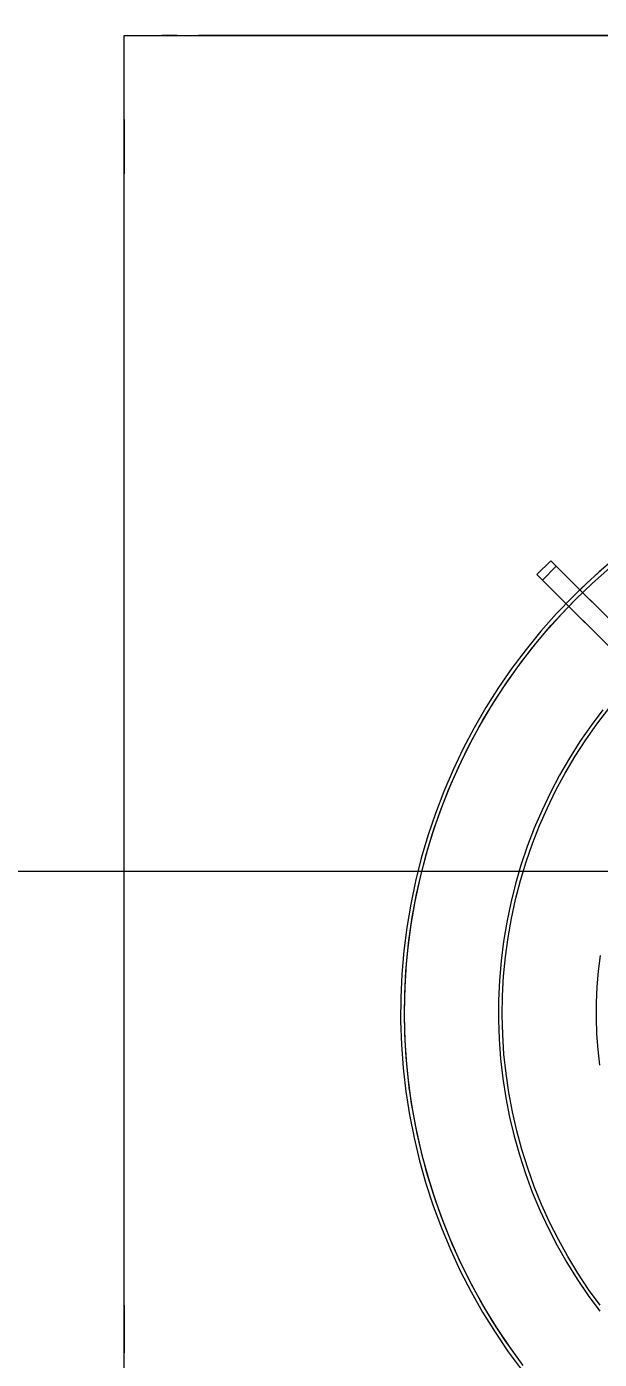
# Model space of a CAD drawing. Header units: millimetres. Extents: x -22227 to 20164, y 15335 to 61747.
# Drawn here: x -6766 to -6473, y 59269 to 59951 of the extents above; entities that cross this region are included whole.
import ezdxf

# ---------------------------------------------------------------- set-up
doc = ezdxf.new("R2010")
doc.units = ezdxf.units.MM
for name, color, linetype, lineweight in [('A-ANNO-DIMS', 7, 'Continuous', 9), ('A-ANNO-DIMS-170', 7, 'Continuous', 9), ('M-EQPM', 7, 'Continuous', 5)]:
    doc.layers.add(name, color=color, linetype=linetype, lineweight=lineweight)
doc.styles.add('Arial_2', font='arial.ttf', dxfattribs={"width": 0.8, "height": 340})
doc.dimstyles.new('AK_DIM_2_0_Arial', dxfattribs={"dimscale": 304.8, "dimtxt": 346.888196, "dimasz": 0.278871, "dimexe": 0.557743, "dimexo": 0.557743, "dimgap": 0.055774, "dimtad": 1, "dimdec": 0, "dimzin": 0, "dimdsep": 46, "dimtxsty": 'Arial_2', "dimblk1": 'OBLIQUE', "dimblk2": 'OBLIQUE', "dimsah": 1, "dimcen": 0.09, "dimadec": 0, "dimazin": 0, "dimtfac": 1, "dimtdec": 4, "dimtix": 1, "dimtmove": 0, "dimatfit": 3, "dimfxl": 1, "dimtvp": 1, "dimtolj": 1, "dimtzin": 0, "dimarcsym": 2})

# ---------------------------------------------------------------- blocks, each defined once
blk = doc.blocks.new('DanNong_VRV - OD-A-1-1235631-MẶT BẰNG BỐ TRÍ THIẾT BỊ')
at = {"layer": 'M-EQPM'}
for p, q in [((-885, -311.78), (-885, 688.22)), ((-885, 688.22), (655, 688.22)), ((-885, 688.22), (655, 688.22)), ((-885, -311.78), (-885, 688.22)), ((-876.43, 688.22), (655, 688.22)), ((-858.88, 688.22), (-865.88, 688.22)), ((-858.88, 688.22), (-865.88, 688.22)), ((-858.88, 688.22), (-865.88, 688.22)), ((-858.88, 688.22), (-865.88, 688.22)), ((-857.88, 688.22), (-863.88, 688.22)), ((-857.88, 688.22), (-863.88, 688.22)), ((-846.87, 688.22), (616.87, 688.22)), ((-846.87, 688.22), (585, 688.22)), ((616.87, 688.22), (-846.87, 688.22)), ((616.87, 688.22), (-846.87, 688.22)), ((616.87, 688.22), (-846.87, 688.22)), ((616.87, 688.22), (-846.87, 688.22)), ((616.87, 688.22), (-846.87, 688.22)), ((616.87, 688.22), (-846.87, 688.22)), ((616.87, 688.22), (-846.87, 688.22)), ((616.87, 688.22), (-846.87, 688.22)), ((616.87, 688.22), (-846.87, 688.22)), ((616.87, 688.22), (-846.87, 688.22)), ((-688.5, 688.22), (515.5, 688.22)), ((-885, 645.22), (-885, 617.39)), ((-885, 645.22), (-885, 617.39)), ((-885, 633.52), (-885, 624.52)), ((-885, 633.52), (-885, 624.52)), ((-885, 626.52), (-885, 617.52)), ((-885, 626.52), (-885, 617.52)), ((-885, 616.52), (-885, 622.23)), ((-885, -273.58), (-885, 616.52)), ((-885, 38.44), (-885, 616.52)), ((-673.72, 412.38), (-666.65, 419.45)), ((-666.65, 419.45), (-673.72, 412.38)), ((-663.82, 416.62), (-670.9, 409.55)), ((-663.82, 416.62), (-670.9, 409.55)), ((-666.65, 419.45), (-474.32, 227.11)), ((-663.82, 416.62), (-666.65, 419.45)), ((-474.32, 227.11), (-663.82, 416.62)), ((-673.72, 412.38), (-670.9, 409.55)), ((-481.39, 220.04), (-673.72, 412.38)), ((-670.9, 409.55), (-481.39, 220.04)), ((-885, 38.44), (-885, 28.44)), ((-885, 28.44), (-885, 38.44)), ((-885, 38.44), (-885, 28.44)), ((-885, 28.44), (-885, 38.44)), ((-885, 28.44), (-885, 14.01)), ((-885, 28.44), (-885, 14.01)), ((-885, 28.44), (-885, 14.01)), ((-885, 28.44), (-885, 14.01))]:
    blk.add_line(p, q, dxfattribs=at)
at = {"layer": 'M-EQPM', "flags": 128}
for points in [[(-632.66, 421.55), (-641.83, 413.76), (-650.69, 405.61), (-655.34, 401.06)], [(-632.66, 421.55), (-641.83, 413.76), (-650.69, 405.61), (-655.34, 401.06)], [(-638.98, 416.25), (-647.94, 408.21), (-655.34, 401.06)], [(-653.92, 399.65), (-645.3, 407.93), (-636.35, 415.87)], [(-653.92, 399.65), (-645.3, 407.93), (-636.35, 415.87)], [(-653.92, 399.65), (-645.3, 407.93), (-636.35, 415.87)], [(-655.34, 401.06), (-663.68, 392.38), (-671.67, 383.37), (-679.29, 374.05), (-686.53, 364.43), (-693.38, 354.53), (-699.83, 344.37), (-705.87, 333.95), (-711.49, 323.3), (-716.67, 312.44), (-721.42, 301.38), (-725.72, 290.13), (-729.57, 278.73), (-732.96, 267.17), (-735.89, 255.49), (-738.34, 243.71), (-740.32, 231.83), (-741.83, 219.89), (-742.86, 207.89), (-743.4, 195.87), (-743.47, 183.83), (-743.05, 171.8), (-742.15, 159.79), (-740.78, 147.83), (-738.92, 135.93), (-736.6, 124.12), (-733.8, 112.41), (-730.53, 100.82), (-726.81, 89.38), (-722.63, 78.09), (-718, 66.97), (-712.93, 56.05), (-707.43, 45.34), (-701.5, 34.86), (-695.16, 24.63), (-688.42, 14.66), (-681.28, 4.96)], [(-655.34, 401.06), (-663.68, 392.38), (-671.67, 383.37), (-679.29, 374.05), (-686.53, 364.43), (-693.38, 354.53), (-699.83, 344.37), (-705.87, 333.95), (-711.49, 323.3), (-716.67, 312.44), (-721.42, 301.38), (-725.72, 290.13), (-729.57, 278.73), (-732.96, 267.17), (-735.89, 255.49), (-738.34, 243.71), (-740.32, 231.83), (-741.83, 219.89), (-742.86, 207.89), (-743.4, 195.87), (-743.47, 183.83), (-743.05, 171.8), (-742.15, 159.79), (-740.78, 147.83), (-738.92, 135.93), (-736.6, 124.12), (-733.8, 112.41), (-730.53, 100.82), (-726.81, 89.38), (-722.63, 78.09), (-718, 66.97), (-712.93, 56.05), (-707.43, 45.34), (-701.5, 34.86), (-695.16, 24.63), (-688.42, 14.66), (-681.28, 4.96)], [(-655.34, 401.06), (-663.68, 392.38), (-671.67, 383.37), (-679.29, 374.05), (-686.53, 364.43), (-693.38, 354.53), (-699.83, 344.37), (-705.87, 333.95), (-711.49, 323.3), (-716.67, 312.44), (-721.42, 301.38), (-725.72, 290.13), (-729.57, 278.73), (-732.96, 267.17), (-735.89, 255.49), (-738.34, 243.71), (-740.32, 231.83), (-741.83, 219.89), (-742.86, 207.89), (-743.4, 195.87), (-743.47, 183.83), (-743.05, 171.8), (-742.15, 159.79), (-740.78, 147.83), (-738.92, 135.93), (-736.6, 124.12), (-733.8, 112.41), (-730.53, 100.82), (-726.81, 89.38), (-722.63, 78.09), (-718, 66.97), (-712.93, 56.05), (-707.43, 45.34), (-701.5, 34.86), (-695.16, 24.63), (-688.42, 14.66), (-681.28, 4.96)], [(-683, 10.58), (-689.92, 20.33), (-696.43, 30.36), (-702.54, 40.64), (-708.23, 51.16), (-713.5, 61.9), (-718.34, 72.84), (-722.73, 83.96), (-726.68, 95.25), (-730.17, 106.69), (-733.2, 118.26), (-735.76, 129.94), (-737.86, 141.71), (-739.48, 153.56), (-740.63, 165.46), (-741.3, 177.4), (-741.5, 189.36), (-741.21, 201.32), (-740.45, 213.25), (-739.21, 225.15), (-737.5, 236.98), (-735.31, 248.74), (-732.66, 260.4), (-729.54, 271.95), (-725.96, 283.36), (-721.93, 294.62), (-717.45, 305.71), (-712.53, 316.61), (-707.18, 327.3), (-701.41, 337.78), (-695.22, 348.01), (-688.63, 357.99), (-681.65, 367.7), (-674.28, 377.12), (-666.54, 386.23), (-658.44, 395.03), (-653.92, 399.65)], [(-683, 10.58), (-689.92, 20.33), (-696.43, 30.36), (-702.54, 40.64), (-708.23, 51.16), (-713.5, 61.9), (-718.34, 72.84), (-722.73, 83.96), (-726.68, 95.25), (-730.17, 106.69), (-733.2, 118.26), (-735.76, 129.94), (-737.86, 141.71), (-739.48, 153.56), (-740.63, 165.46), (-741.3, 177.4), (-741.5, 189.36), (-741.21, 201.32), (-740.45, 213.25), (-739.21, 225.15), (-737.5, 236.98), (-735.31, 248.74), (-732.66, 260.4), (-729.54, 271.95), (-725.96, 283.36), (-721.93, 294.62), (-717.45, 305.71), (-712.53, 316.61), (-707.18, 327.3), (-701.41, 337.78), (-695.22, 348.01), (-688.63, 357.99), (-681.65, 367.7), (-674.28, 377.12), (-666.54, 386.23), (-658.44, 395.03), (-653.92, 399.65)], [(-680.77, 7.59), (-687.8, 17.26), (-694.44, 27.21), (-700.68, 37.41), (-706.5, 47.86), (-711.91, 58.52), (-716.88, 69.4), (-721.41, 80.47), (-725.49, 91.71), (-729.13, 103.1), (-732.3, 114.63), (-735.01, 126.28), (-737.26, 138.03), (-739.03, 149.85), (-740.33, 161.74), (-741.15, 173.67), (-741.49, 185.63), (-741.35, 197.59), (-740.74, 209.53), (-739.65, 221.44), (-738.08, 233.3), (-736.04, 245.08), (-733.54, 256.77), (-730.56, 268.36), (-727.13, 279.81), (-723.24, 291.12), (-718.9, 302.27), (-714.12, 313.23), (-708.9, 323.99), (-703.26, 334.53), (-697.2, 344.84), (-690.73, 354.9), (-683.87, 364.7), (-676.62, 374.21), (-668.99, 383.42), (-661, 392.32), (-653.92, 399.65)], [(-639.95, 343.18), (-645.99, 335.16), (-651.71, 326.91), (-657.09, 318.43), (-662.12, 309.75), (-666.8, 300.87), (-671.13, 291.81), (-675.09, 282.58), (-678.68, 273.2), (-681.89, 263.69), (-684.71, 254.06), (-687.15, 244.32), (-689.2, 234.49), (-690.85, 224.59), (-692.11, 214.63), (-692.96, 204.63), (-693.42, 194.6), (-693.47, 184.56), (-693.13, 174.52), (-692.38, 164.51), (-691.23, 154.54), (-689.68, 144.62), (-687.74, 134.77), (-685.41, 125.01), (-682.69, 115.34), (-679.58, 105.8), (-676.09, 96.38), (-672.23, 87.11), (-668.01, 78.01), (-663.42, 69.08), (-658.48, 60.34), (-653.19, 51.8), (-647.57, 43.49), (-641.62, 35.4)], [(-641.43, 38.46), (-647.26, 46.54), (-652.76, 54.84), (-657.93, 63.35), (-662.75, 72.07), (-667.22, 80.97), (-671.33, 90.04), (-675.07, 99.27), (-678.44, 108.64), (-681.43, 118.14), (-684.05, 127.75), (-686.27, 137.46), (-688.11, 147.25), (-689.55, 157.1), (-690.59, 167), (-691.24, 176.94), (-691.5, 186.9), (-691.35, 196.86), (-690.81, 206.8), (-689.86, 216.72), (-688.53, 226.59), (-686.8, 236.39), (-684.67, 246.12), (-682.17, 255.76), (-679.27, 265.29), (-676, 274.7), (-672.36, 283.97), (-668.34, 293.08), (-663.97, 302.03), (-659.24, 310.8), (-654.17, 319.36), (-648.75, 327.72), (-643.01, 335.86), (-636.95, 343.76)], [(-641.38, 217.34), (-642.38, 209.37), (-643.07, 201.36), (-643.44, 193.33), (-643.48, 185.29), (-643.2, 177.25), (-642.6, 169.24), (-641.68, 161.25)]]:
    blk.add_lwpolyline(points, dxfattribs=at)
blk = doc.blocks.new('DanNong_VRV - OD-A-1-V174-MẶT BẰNG BỐ TRÍ THIẾT BỊ')
at = {"layer": 'M-EQPM'}
for p, q in [((-885, -311.78), (-885, 688.22)), ((-885, 688.22), (655, 688.22)), ((-885, 688.22), (655, 688.22)), ((-885, -311.78), (-885, 688.22)), ((-885, -311.78), (-885, 688.22)), ((-885, 688.22), (655, 688.22)), ((-885, 688.22), (655, 688.22)), ((-885, -311.78), (-885, 688.22)), ((-876.43, 688.22), (655, 688.22)), ((-876.43, 688.22), (655, 688.22)), ((-858.88, 688.22), (-865.88, 688.22)), ((-858.88, 688.22), (-865.88, 688.22)), ((-858.88, 688.22), (-865.88, 688.22)), ((-858.88, 688.22), (-865.88, 688.22)), ((-858.88, 688.22), (-865.88, 688.22)), ((-858.88, 688.22), (-865.88, 688.22)), ((-858.88, 688.22), (-865.88, 688.22)), ((-858.88, 688.22), (-865.88, 688.22)), ((-857.88, 688.22), (-863.88, 688.22)), ((-857.88, 688.22), (-863.88, 688.22)), ((-857.88, 688.22), (-863.88, 688.22)), ((-857.88, 688.22), (-863.88, 688.22)), ((-846.87, 688.22), (616.87, 688.22)), ((-846.87, 688.22), (585, 688.22)), ((616.87, 688.22), (-846.87, 688.22)), ((616.87, 688.22), (-846.87, 688.22)), ((616.87, 688.22), (-846.87, 688.22)), ((616.87, 688.22), (-846.87, 688.22)), ((616.87, 688.22), (-846.87, 688.22)), ((616.87, 688.22), (-846.87, 688.22)), ((616.87, 688.22), (-846.87, 688.22)), ((616.87, 688.22), (-846.87, 688.22)), ((616.87, 688.22), (-846.87, 688.22)), ((616.87, 688.22), (-846.87, 688.22)), ((-846.87, 688.22), (616.87, 688.22)), ((-846.87, 688.22), (585, 688.22)), ((616.87, 688.22), (-846.87, 688.22)), ((616.87, 688.22), (-846.87, 688.22)), ((616.87, 688.22), (-846.87, 688.22)), ((616.87, 688.22), (-846.87, 688.22)), ((616.87, 688.22), (-846.87, 688.22)), ((616.87, 688.22), (-846.87, 688.22)), ((616.87, 688.22), (-846.87, 688.22)), ((616.87, 688.22), (-846.87, 688.22)), ((616.87, 688.22), (-846.87, 688.22)), ((616.87, 688.22), (-846.87, 688.22)), ((-688.5, 688.22), (515.5, 688.22)), ((-688.5, 688.22), (515.5, 688.22)), ((-885, 645.22), (-885, 617.39)), ((-885, 645.22), (-885, 617.39)), ((-885, 645.22), (-885, 617.39)), ((-885, 645.22), (-885, 617.39)), ((-885, 633.52), (-885, 624.52)), ((-885, 633.52), (-885, 624.52)), ((-885, 633.52), (-885, 624.52)), ((-885, 633.52), (-885, 624.52)), ((-885, 626.52), (-885, 617.52)), ((-885, 626.52), (-885, 617.52)), ((-885, 626.52), (-885, 617.52)), ((-885, 626.52), (-885, 617.52)), ((-885, 616.52), (-885, 622.23)), ((-885, 616.52), (-885, 622.23)), ((-885, -273.58), (-885, 616.52)), ((-885, 38.44), (-885, 616.52)), ((-885, -273.58), (-885, 616.52)), ((-885, 38.44), (-885, 616.52)), ((-673.72, 412.38), (-666.65, 419.45)), ((-666.65, 419.45), (-673.72, 412.38)), ((-673.72, 412.38), (-666.65, 419.45)), ((-666.65, 419.45), (-673.72, 412.38)), ((-663.82, 416.62), (-670.9, 409.55)), ((-663.82, 416.62), (-670.9, 409.55)), ((-663.82, 416.62), (-670.9, 409.55)), ((-663.82, 416.62), (-670.9, 409.55)), ((-666.65, 419.45), (-474.32, 227.11)), ((-663.82, 416.62), (-666.65, 419.45)), ((-666.65, 419.45), (-474.32, 227.11)), ((-663.82, 416.62), (-666.65, 419.45)), ((-474.32, 227.11), (-663.82, 416.62)), ((-474.32, 227.11), (-663.82, 416.62)), ((-673.72, 412.38), (-670.9, 409.55)), ((-481.39, 220.04), (-673.72, 412.38)), ((-673.72, 412.38), (-670.9, 409.55)), ((-481.39, 220.04), (-673.72, 412.38)), ((-670.9, 409.55), (-481.39, 220.04)), ((-670.9, 409.55), (-481.39, 220.04)), ((-885, 38.44), (-885, 28.44)), ((-885, 28.44), (-885, 38.44)), ((-885, 38.44), (-885, 28.44)), ((-885, 28.44), (-885, 38.44)), ((-885, 38.44), (-885, 28.44)), ((-885, 28.44), (-885, 38.44)), ((-885, 38.44), (-885, 28.44)), ((-885, 28.44), (-885, 38.44)), ((-885, 28.44), (-885, 14.01)), ((-885, 28.44), (-885, 14.01)), ((-885, 28.44), (-885, 14.01)), ((-885, 28.44), (-885, 14.01)), ((-885, 28.44), (-885, 14.01)), ((-885, 28.44), (-885, 14.01)), ((-885, 28.44), (-885, 14.01)), ((-885, 28.44), (-885, 14.01))]:
    blk.add_line(p, q, dxfattribs=at)
at = {"layer": 'M-EQPM', "flags": 128}
for points in [[(-632.66, 421.55), (-641.83, 413.76), (-650.69, 405.61), (-655.34, 401.06)], [(-632.66, 421.55), (-641.83, 413.76), (-650.69, 405.61), (-655.34, 401.06)], [(-632.66, 421.55), (-641.83, 413.76), (-650.69, 405.61), (-655.34, 401.06)], [(-632.66, 421.55), (-641.83, 413.76), (-650.69, 405.61), (-655.34, 401.06)], [(-638.98, 416.25), (-647.94, 408.21), (-655.34, 401.06)], [(-638.98, 416.25), (-647.94, 408.21), (-655.34, 401.06)], [(-653.92, 399.65), (-645.3, 407.93), (-636.35, 415.87)], [(-653.92, 399.65), (-645.3, 407.93), (-636.35, 415.87)], [(-653.92, 399.65), (-645.3, 407.93), (-636.35, 415.87)], [(-653.92, 399.65), (-645.3, 407.93), (-636.35, 415.87)], [(-653.92, 399.65), (-645.3, 407.93), (-636.35, 415.87)], [(-653.92, 399.65), (-645.3, 407.93), (-636.35, 415.87)], [(-655.34, 401.06), (-663.68, 392.38), (-671.67, 383.37), (-679.29, 374.05), (-686.53, 364.43), (-693.38, 354.53), (-699.83, 344.37), (-705.87, 333.95), (-711.49, 323.3), (-716.67, 312.44), (-721.42, 301.38), (-725.72, 290.13), (-729.57, 278.73), (-732.96, 267.17), (-735.89, 255.49), (-738.34, 243.71), (-740.32, 231.83), (-741.83, 219.89), (-742.86, 207.89), (-743.4, 195.87), (-743.47, 183.83), (-743.05, 171.8), (-742.15, 159.79), (-740.78, 147.83), (-738.92, 135.93), (-736.6, 124.12), (-733.8, 112.41), (-730.53, 100.82), (-726.81, 89.38), (-722.63, 78.09), (-718, 66.97), (-712.93, 56.05), (-707.43, 45.34), (-701.5, 34.86), (-695.16, 24.63), (-688.42, 14.66), (-681.28, 4.96)], [(-655.34, 401.06), (-663.68, 392.38), (-671.67, 383.37), (-679.29, 374.05), (-686.53, 364.43), (-693.38, 354.53), (-699.83, 344.37), (-705.87, 333.95), (-711.49, 323.3), (-716.67, 312.44), (-721.42, 301.38), (-725.72, 290.13), (-729.57, 278.73), (-732.96, 267.17), (-735.89, 255.49), (-738.34, 243.71), (-740.32, 231.83), (-741.83, 219.89), (-742.86, 207.89), (-743.4, 195.87), (-743.47, 183.83), (-743.05, 171.8), (-742.15, 159.79), (-740.78, 147.83), (-738.92, 135.93), (-736.6, 124.12), (-733.8, 112.41), (-730.53, 100.82), (-726.81, 89.38), (-722.63, 78.09), (-718, 66.97), (-712.93, 56.05), (-707.43, 45.34), (-701.5, 34.86), (-695.16, 24.63), (-688.42, 14.66), (-681.28, 4.96)], [(-655.34, 401.06), (-663.68, 392.38), (-671.67, 383.37), (-679.29, 374.05), (-686.53, 364.43), (-693.38, 354.53), (-699.83, 344.37), (-705.87, 333.95), (-711.49, 323.3), (-716.67, 312.44), (-721.42, 301.38), (-725.72, 290.13), (-729.57, 278.73), (-732.96, 267.17), (-735.89, 255.49), (-738.34, 243.71), (-740.32, 231.83), (-741.83, 219.89), (-742.86, 207.89), (-743.4, 195.87), (-743.47, 183.83), (-743.05, 171.8), (-742.15, 159.79), (-740.78, 147.83), (-738.92, 135.93), (-736.6, 124.12), (-733.8, 112.41), (-730.53, 100.82), (-726.81, 89.38), (-722.63, 78.09), (-718, 66.97), (-712.93, 56.05), (-707.43, 45.34), (-701.5, 34.86), (-695.16, 24.63), (-688.42, 14.66), (-681.28, 4.96)], [(-655.34, 401.06), (-663.68, 392.38), (-671.67, 383.37), (-679.29, 374.05), (-686.53, 364.43), (-693.38, 354.53), (-699.83, 344.37), (-705.87, 333.95), (-711.49, 323.3), (-716.67, 312.44), (-721.42, 301.38), (-725.72, 290.13), (-729.57, 278.73), (-732.96, 267.17), (-735.89, 255.49), (-738.34, 243.71), (-740.32, 231.83), (-741.83, 219.89), (-742.86, 207.89), (-743.4, 195.87), (-743.47, 183.83), (-743.05, 171.8), (-742.15, 159.79), (-740.78, 147.83), (-738.92, 135.93), (-736.6, 124.12), (-733.8, 112.41), (-730.53, 100.82), (-726.81, 89.38), (-722.63, 78.09), (-718, 66.97), (-712.93, 56.05), (-707.43, 45.34), (-701.5, 34.86), (-695.16, 24.63), (-688.42, 14.66), (-681.28, 4.96)], [(-655.34, 401.06), (-663.68, 392.38), (-671.67, 383.37), (-679.29, 374.05), (-686.53, 364.43), (-693.38, 354.53), (-699.83, 344.37), (-705.87, 333.95), (-711.49, 323.3), (-716.67, 312.44), (-721.42, 301.38), (-725.72, 290.13), (-729.57, 278.73), (-732.96, 267.17), (-735.89, 255.49), (-738.34, 243.71), (-740.32, 231.83), (-741.83, 219.89), (-742.86, 207.89), (-743.4, 195.87), (-743.47, 183.83), (-743.05, 171.8), (-742.15, 159.79), (-740.78, 147.83), (-738.92, 135.93), (-736.6, 124.12), (-733.8, 112.41), (-730.53, 100.82), (-726.81, 89.38), (-722.63, 78.09), (-718, 66.97), (-712.93, 56.05), (-707.43, 45.34), (-701.5, 34.86), (-695.16, 24.63), (-688.42, 14.66), (-681.28, 4.96)], [(-655.34, 401.06), (-663.68, 392.38), (-671.67, 383.37), (-679.29, 374.05), (-686.53, 364.43), (-693.38, 354.53), (-699.83, 344.37), (-705.87, 333.95), (-711.49, 323.3), (-716.67, 312.44), (-721.42, 301.38), (-725.72, 290.13), (-729.57, 278.73), (-732.96, 267.17), (-735.89, 255.49), (-738.34, 243.71), (-740.32, 231.83), (-741.83, 219.89), (-742.86, 207.89), (-743.4, 195.87), (-743.47, 183.83), (-743.05, 171.8), (-742.15, 159.79), (-740.78, 147.83), (-738.92, 135.93), (-736.6, 124.12), (-733.8, 112.41), (-730.53, 100.82), (-726.81, 89.38), (-722.63, 78.09), (-718, 66.97), (-712.93, 56.05), (-707.43, 45.34), (-701.5, 34.86), (-695.16, 24.63), (-688.42, 14.66), (-681.28, 4.96)], [(-683, 10.58), (-689.92, 20.33), (-696.43, 30.36), (-702.54, 40.64), (-708.23, 51.16), (-713.5, 61.9), (-718.34, 72.84), (-722.73, 83.96), (-726.68, 95.25), (-730.17, 106.69), (-733.2, 118.26), (-735.76, 129.94), (-737.86, 141.71), (-739.48, 153.56), (-740.63, 165.46), (-741.3, 177.4), (-741.5, 189.36), (-741.21, 201.32), (-740.45, 213.25), (-739.21, 225.15), (-737.5, 236.98), (-735.31, 248.74), (-732.66, 260.4), (-729.54, 271.95), (-725.96, 283.36), (-721.93, 294.62), (-717.45, 305.71), (-712.53, 316.61), (-707.18, 327.3), (-701.41, 337.78), (-695.22, 348.01), (-688.63, 357.99), (-681.65, 367.7), (-674.28, 377.12), (-666.54, 386.23), (-658.44, 395.03), (-653.92, 399.65)], [(-683, 10.58), (-689.92, 20.33), (-696.43, 30.36), (-702.54, 40.64), (-708.23, 51.16), (-713.5, 61.9), (-718.34, 72.84), (-722.73, 83.96), (-726.68, 95.25), (-730.17, 106.69), (-733.2, 118.26), (-735.76, 129.94), (-737.86, 141.71), (-739.48, 153.56), (-740.63, 165.46), (-741.3, 177.4), (-741.5, 189.36), (-741.21, 201.32), (-740.45, 213.25), (-739.21, 225.15), (-737.5, 236.98), (-735.31, 248.74), (-732.66, 260.4), (-729.54, 271.95), (-725.96, 283.36), (-721.93, 294.62), (-717.45, 305.71), (-712.53, 316.61), (-707.18, 327.3), (-701.41, 337.78), (-695.22, 348.01), (-688.63, 357.99), (-681.65, 367.7), (-674.28, 377.12), (-666.54, 386.23), (-658.44, 395.03), (-653.92, 399.65)], [(-683, 10.58), (-689.92, 20.33), (-696.43, 30.36), (-702.54, 40.64), (-708.23, 51.16), (-713.5, 61.9), (-718.34, 72.84), (-722.73, 83.96), (-726.68, 95.25), (-730.17, 106.69), (-733.2, 118.26), (-735.76, 129.94), (-737.86, 141.71), (-739.48, 153.56), (-740.63, 165.46), (-741.3, 177.4), (-741.5, 189.36), (-741.21, 201.32), (-740.45, 213.25), (-739.21, 225.15), (-737.5, 236.98), (-735.31, 248.74), (-732.66, 260.4), (-729.54, 271.95), (-725.96, 283.36), (-721.93, 294.62), (-717.45, 305.71), (-712.53, 316.61), (-707.18, 327.3), (-701.41, 337.78), (-695.22, 348.01), (-688.63, 357.99), (-681.65, 367.7), (-674.28, 377.12), (-666.54, 386.23), (-658.44, 395.03), (-653.92, 399.65)], [(-683, 10.58), (-689.92, 20.33), (-696.43, 30.36), (-702.54, 40.64), (-708.23, 51.16), (-713.5, 61.9), (-718.34, 72.84), (-722.73, 83.96), (-726.68, 95.25), (-730.17, 106.69), (-733.2, 118.26), (-735.76, 129.94), (-737.86, 141.71), (-739.48, 153.56), (-740.63, 165.46), (-741.3, 177.4), (-741.5, 189.36), (-741.21, 201.32), (-740.45, 213.25), (-739.21, 225.15), (-737.5, 236.98), (-735.31, 248.74), (-732.66, 260.4), (-729.54, 271.95), (-725.96, 283.36), (-721.93, 294.62), (-717.45, 305.71), (-712.53, 316.61), (-707.18, 327.3), (-701.41, 337.78), (-695.22, 348.01), (-688.63, 357.99), (-681.65, 367.7), (-674.28, 377.12), (-666.54, 386.23), (-658.44, 395.03), (-653.92, 399.65)], [(-680.77, 7.59), (-687.8, 17.26), (-694.44, 27.21), (-700.68, 37.41), (-706.5, 47.86), (-711.91, 58.52), (-716.88, 69.4), (-721.41, 80.47), (-725.49, 91.71), (-729.13, 103.1), (-732.3, 114.63), (-735.01, 126.28), (-737.26, 138.03), (-739.03, 149.85), (-740.33, 161.74), (-741.15, 173.67), (-741.49, 185.63), (-741.35, 197.59), (-740.74, 209.53), (-739.65, 221.44), (-738.08, 233.3), (-736.04, 245.08), (-733.54, 256.77), (-730.56, 268.36), (-727.13, 279.81), (-723.24, 291.12), (-718.9, 302.27), (-714.12, 313.23), (-708.9, 323.99), (-703.26, 334.53), (-697.2, 344.84), (-690.73, 354.9), (-683.87, 364.7), (-676.62, 374.21), (-668.99, 383.42), (-661, 392.32), (-653.92, 399.65)], [(-680.77, 7.59), (-687.8, 17.26), (-694.44, 27.21), (-700.68, 37.41), (-706.5, 47.86), (-711.91, 58.52), (-716.88, 69.4), (-721.41, 80.47), (-725.49, 91.71), (-729.13, 103.1), (-732.3, 114.63), (-735.01, 126.28), (-737.26, 138.03), (-739.03, 149.85), (-740.33, 161.74), (-741.15, 173.67), (-741.49, 185.63), (-741.35, 197.59), (-740.74, 209.53), (-739.65, 221.44), (-738.08, 233.3), (-736.04, 245.08), (-733.54, 256.77), (-730.56, 268.36), (-727.13, 279.81), (-723.24, 291.12), (-718.9, 302.27), (-714.12, 313.23), (-708.9, 323.99), (-703.26, 334.53), (-697.2, 344.84), (-690.73, 354.9), (-683.87, 364.7), (-676.62, 374.21), (-668.99, 383.42), (-661, 392.32), (-653.92, 399.65)], [(-639.95, 343.18), (-645.99, 335.16), (-651.71, 326.91), (-657.09, 318.43), (-662.12, 309.75), (-666.8, 300.87), (-671.13, 291.81), (-675.09, 282.58), (-678.68, 273.2), (-681.89, 263.69), (-684.71, 254.06), (-687.15, 244.32), (-689.2, 234.49), (-690.85, 224.59), (-692.11, 214.63), (-692.96, 204.63), (-693.42, 194.6), (-693.47, 184.56), (-693.13, 174.52), (-692.38, 164.51), (-691.23, 154.54), (-689.68, 144.62), (-687.74, 134.77), (-685.41, 125.01), (-682.69, 115.34), (-679.58, 105.8), (-676.09, 96.38), (-672.23, 87.11), (-668.01, 78.01), (-663.42, 69.08), (-658.48, 60.34), (-653.19, 51.8), (-647.57, 43.49), (-641.62, 35.4)], [(-639.95, 343.18), (-645.99, 335.16), (-651.71, 326.91), (-657.09, 318.43), (-662.12, 309.75), (-666.8, 300.87), (-671.13, 291.81), (-675.09, 282.58), (-678.68, 273.2), (-681.89, 263.69), (-684.71, 254.06), (-687.15, 244.32), (-689.2, 234.49), (-690.85, 224.59), (-692.11, 214.63), (-692.96, 204.63), (-693.42, 194.6), (-693.47, 184.56), (-693.13, 174.52), (-692.38, 164.51), (-691.23, 154.54), (-689.68, 144.62), (-687.74, 134.77), (-685.41, 125.01), (-682.69, 115.34), (-679.58, 105.8), (-676.09, 96.38), (-672.23, 87.11), (-668.01, 78.01), (-663.42, 69.08), (-658.48, 60.34), (-653.19, 51.8), (-647.57, 43.49), (-641.62, 35.4)], [(-641.43, 38.46), (-647.26, 46.54), (-652.76, 54.84), (-657.93, 63.35), (-662.75, 72.07), (-667.22, 80.97), (-671.33, 90.04), (-675.07, 99.27), (-678.44, 108.64), (-681.43, 118.14), (-684.05, 127.75), (-686.27, 137.46), (-688.11, 147.25), (-689.55, 157.1), (-690.59, 167), (-691.24, 176.94), (-691.5, 186.9), (-691.35, 196.86), (-690.81, 206.8), (-689.86, 216.72), (-688.53, 226.59), (-686.8, 236.39), (-684.67, 246.12), (-682.17, 255.76), (-679.27, 265.29), (-676, 274.7), (-672.36, 283.97), (-668.34, 293.08), (-663.97, 302.03), (-659.24, 310.8), (-654.17, 319.36), (-648.75, 327.72), (-643.01, 335.86), (-636.95, 343.76)], [(-641.43, 38.46), (-647.26, 46.54), (-652.76, 54.84), (-657.93, 63.35), (-662.75, 72.07), (-667.22, 80.97), (-671.33, 90.04), (-675.07, 99.27), (-678.44, 108.64), (-681.43, 118.14), (-684.05, 127.75), (-686.27, 137.46), (-688.11, 147.25), (-689.55, 157.1), (-690.59, 167), (-691.24, 176.94), (-691.5, 186.9), (-691.35, 196.86), (-690.81, 206.8), (-689.86, 216.72), (-688.53, 226.59), (-686.8, 236.39), (-684.67, 246.12), (-682.17, 255.76), (-679.27, 265.29), (-676, 274.7), (-672.36, 283.97), (-668.34, 293.08), (-663.97, 302.03), (-659.24, 310.8), (-654.17, 319.36), (-648.75, 327.72), (-643.01, 335.86), (-636.95, 343.76)], [(-641.38, 217.34), (-642.38, 209.37), (-643.07, 201.36), (-643.44, 193.33), (-643.48, 185.29), (-643.2, 177.25), (-642.6, 169.24), (-641.68, 161.25)], [(-641.38, 217.34), (-642.38, 209.37), (-643.07, 201.36), (-643.44, 193.33), (-643.48, 185.29), (-643.2, 177.25), (-642.6, 169.24), (-641.68, 161.25)]]:
    blk.add_lwpolyline(points, dxfattribs=at)
blk = doc.blocks.new('DanNong_VRV - OD-A-1-V179-MẶT BẰNG BỐ TRÍ THIẾT BỊ')
at = {"layer": 'M-EQPM'}
for p, q in [((-885, -311.78), (-885, 688.22)), ((-885, 688.22), (655, 688.22)), ((-885, 688.22), (655, 688.22)), ((-885, -311.78), (-885, 688.22)), ((-885, -311.78), (-885, 688.22)), ((-885, 688.22), (655, 688.22)), ((-885, 688.22), (655, 688.22)), ((-885, -311.78), (-885, 688.22)), ((-876.43, 688.22), (655, 688.22)), ((-876.43, 688.22), (655, 688.22)), ((-858.88, 688.22), (-865.88, 688.22)), ((-858.88, 688.22), (-865.88, 688.22)), ((-858.88, 688.22), (-865.88, 688.22)), ((-858.88, 688.22), (-865.88, 688.22)), ((-858.88, 688.22), (-865.88, 688.22)), ((-858.88, 688.22), (-865.88, 688.22)), ((-858.88, 688.22), (-865.88, 688.22)), ((-858.88, 688.22), (-865.88, 688.22)), ((-857.88, 688.22), (-863.88, 688.22)), ((-857.88, 688.22), (-863.88, 688.22)), ((-857.88, 688.22), (-863.88, 688.22)), ((-857.88, 688.22), (-863.88, 688.22)), ((-846.87, 688.22), (616.87, 688.22)), ((-846.87, 688.22), (585, 688.22)), ((616.87, 688.22), (-846.87, 688.22)), ((616.87, 688.22), (-846.87, 688.22)), ((616.87, 688.22), (-846.87, 688.22)), ((616.87, 688.22), (-846.87, 688.22)), ((616.87, 688.22), (-846.87, 688.22)), ((616.87, 688.22), (-846.87, 688.22)), ((616.87, 688.22), (-846.87, 688.22)), ((616.87, 688.22), (-846.87, 688.22)), ((616.87, 688.22), (-846.87, 688.22)), ((616.87, 688.22), (-846.87, 688.22)), ((-846.87, 688.22), (616.87, 688.22)), ((-846.87, 688.22), (585, 688.22)), ((616.87, 688.22), (-846.87, 688.22)), ((616.87, 688.22), (-846.87, 688.22)), ((616.87, 688.22), (-846.87, 688.22)), ((616.87, 688.22), (-846.87, 688.22)), ((616.87, 688.22), (-846.87, 688.22)), ((616.87, 688.22), (-846.87, 688.22)), ((616.87, 688.22), (-846.87, 688.22)), ((616.87, 688.22), (-846.87, 688.22)), ((616.87, 688.22), (-846.87, 688.22)), ((616.87, 688.22), (-846.87, 688.22)), ((-688.5, 688.22), (515.5, 688.22)), ((-688.5, 688.22), (515.5, 688.22)), ((-885, 645.22), (-885, 617.39)), ((-885, 645.22), (-885, 617.39)), ((-885, 645.22), (-885, 617.39)), ((-885, 645.22), (-885, 617.39)), ((-885, 633.52), (-885, 624.52)), ((-885, 633.52), (-885, 624.52)), ((-885, 633.52), (-885, 624.52)), ((-885, 633.52), (-885, 624.52)), ((-885, 626.52), (-885, 617.52)), ((-885, 626.52), (-885, 617.52)), ((-885, 626.52), (-885, 617.52)), ((-885, 626.52), (-885, 617.52)), ((-885, 616.52), (-885, 622.23)), ((-885, 616.52), (-885, 622.23)), ((-885, -273.58), (-885, 616.52)), ((-885, 38.44), (-885, 616.52)), ((-885, -273.58), (-885, 616.52)), ((-885, 38.44), (-885, 616.52)), ((-673.72, 412.38), (-666.65, 419.45)), ((-666.65, 419.45), (-673.72, 412.38)), ((-673.72, 412.38), (-666.65, 419.45)), ((-666.65, 419.45), (-673.72, 412.38)), ((-663.82, 416.62), (-670.9, 409.55)), ((-663.82, 416.62), (-670.9, 409.55)), ((-663.82, 416.62), (-670.9, 409.55)), ((-663.82, 416.62), (-670.9, 409.55)), ((-666.65, 419.45), (-474.32, 227.11)), ((-663.82, 416.62), (-666.65, 419.45)), ((-666.65, 419.45), (-474.32, 227.11)), ((-663.82, 416.62), (-666.65, 419.45)), ((-474.32, 227.11), (-663.82, 416.62)), ((-474.32, 227.11), (-663.82, 416.62)), ((-673.72, 412.38), (-670.9, 409.55)), ((-481.39, 220.04), (-673.72, 412.38)), ((-673.72, 412.38), (-670.9, 409.55)), ((-481.39, 220.04), (-673.72, 412.38)), ((-670.9, 409.55), (-481.39, 220.04)), ((-670.9, 409.55), (-481.39, 220.04)), ((-885, 38.44), (-885, 28.44)), ((-885, 28.44), (-885, 38.44)), ((-885, 38.44), (-885, 28.44)), ((-885, 28.44), (-885, 38.44)), ((-885, 38.44), (-885, 28.44)), ((-885, 28.44), (-885, 38.44)), ((-885, 38.44), (-885, 28.44)), ((-885, 28.44), (-885, 38.44)), ((-885, 28.44), (-885, 14.01)), ((-885, 28.44), (-885, 14.01)), ((-885, 28.44), (-885, 14.01)), ((-885, 28.44), (-885, 14.01)), ((-885, 28.44), (-885, 14.01)), ((-885, 28.44), (-885, 14.01)), ((-885, 28.44), (-885, 14.01)), ((-885, 28.44), (-885, 14.01))]:
    blk.add_line(p, q, dxfattribs=at)
at = {"layer": 'M-EQPM', "flags": 128}
for points in [[(-632.66, 421.55), (-641.83, 413.76), (-650.69, 405.61), (-655.34, 401.06)], [(-632.66, 421.55), (-641.83, 413.76), (-650.69, 405.61), (-655.34, 401.06)], [(-632.66, 421.55), (-641.83, 413.76), (-650.69, 405.61), (-655.34, 401.06)], [(-632.66, 421.55), (-641.83, 413.76), (-650.69, 405.61), (-655.34, 401.06)], [(-638.98, 416.25), (-647.94, 408.21), (-655.34, 401.06)], [(-638.98, 416.25), (-647.94, 408.21), (-655.34, 401.06)], [(-653.92, 399.65), (-645.3, 407.93), (-636.35, 415.87)], [(-653.92, 399.65), (-645.3, 407.93), (-636.35, 415.87)], [(-653.92, 399.65), (-645.3, 407.93), (-636.35, 415.87)], [(-653.92, 399.65), (-645.3, 407.93), (-636.35, 415.87)], [(-653.92, 399.65), (-645.3, 407.93), (-636.35, 415.87)], [(-653.92, 399.65), (-645.3, 407.93), (-636.35, 415.87)], [(-655.34, 401.06), (-663.68, 392.38), (-671.67, 383.37), (-679.29, 374.05), (-686.53, 364.43), (-693.38, 354.53), (-699.83, 344.37), (-705.87, 333.95), (-711.49, 323.3), (-716.67, 312.44), (-721.42, 301.38), (-725.72, 290.13), (-729.57, 278.73), (-732.96, 267.17), (-735.89, 255.49), (-738.34, 243.71), (-740.32, 231.83), (-741.83, 219.89), (-742.86, 207.89), (-743.4, 195.87), (-743.47, 183.83), (-743.05, 171.8), (-742.15, 159.79), (-740.78, 147.83), (-738.92, 135.93), (-736.6, 124.12), (-733.8, 112.41), (-730.53, 100.82), (-726.81, 89.38), (-722.63, 78.09), (-718, 66.97), (-712.93, 56.05), (-707.43, 45.34), (-701.5, 34.86), (-695.16, 24.63), (-688.42, 14.66), (-681.28, 4.96)], [(-655.34, 401.06), (-663.68, 392.38), (-671.67, 383.37), (-679.29, 374.05), (-686.53, 364.43), (-693.38, 354.53), (-699.83, 344.37), (-705.87, 333.95), (-711.49, 323.3), (-716.67, 312.44), (-721.42, 301.38), (-725.72, 290.13), (-729.57, 278.73), (-732.96, 267.17), (-735.89, 255.49), (-738.34, 243.71), (-740.32, 231.83), (-741.83, 219.89), (-742.86, 207.89), (-743.4, 195.87), (-743.47, 183.83), (-743.05, 171.8), (-742.15, 159.79), (-740.78, 147.83), (-738.92, 135.93), (-736.6, 124.12), (-733.8, 112.41), (-730.53, 100.82), (-726.81, 89.38), (-722.63, 78.09), (-718, 66.97), (-712.93, 56.05), (-707.43, 45.34), (-701.5, 34.86), (-695.16, 24.63), (-688.42, 14.66), (-681.28, 4.96)], [(-655.34, 401.06), (-663.68, 392.38), (-671.67, 383.37), (-679.29, 374.05), (-686.53, 364.43), (-693.38, 354.53), (-699.83, 344.37), (-705.87, 333.95), (-711.49, 323.3), (-716.67, 312.44), (-721.42, 301.38), (-725.72, 290.13), (-729.57, 278.73), (-732.96, 267.17), (-735.89, 255.49), (-738.34, 243.71), (-740.32, 231.83), (-741.83, 219.89), (-742.86, 207.89), (-743.4, 195.87), (-743.47, 183.83), (-743.05, 171.8), (-742.15, 159.79), (-740.78, 147.83), (-738.92, 135.93), (-736.6, 124.12), (-733.8, 112.41), (-730.53, 100.82), (-726.81, 89.38), (-722.63, 78.09), (-718, 66.97), (-712.93, 56.05), (-707.43, 45.34), (-701.5, 34.86), (-695.16, 24.63), (-688.42, 14.66), (-681.28, 4.96)], [(-655.34, 401.06), (-663.68, 392.38), (-671.67, 383.37), (-679.29, 374.05), (-686.53, 364.43), (-693.38, 354.53), (-699.83, 344.37), (-705.87, 333.95), (-711.49, 323.3), (-716.67, 312.44), (-721.42, 301.38), (-725.72, 290.13), (-729.57, 278.73), (-732.96, 267.17), (-735.89, 255.49), (-738.34, 243.71), (-740.32, 231.83), (-741.83, 219.89), (-742.86, 207.89), (-743.4, 195.87), (-743.47, 183.83), (-743.05, 171.8), (-742.15, 159.79), (-740.78, 147.83), (-738.92, 135.93), (-736.6, 124.12), (-733.8, 112.41), (-730.53, 100.82), (-726.81, 89.38), (-722.63, 78.09), (-718, 66.97), (-712.93, 56.05), (-707.43, 45.34), (-701.5, 34.86), (-695.16, 24.63), (-688.42, 14.66), (-681.28, 4.96)], [(-655.34, 401.06), (-663.68, 392.38), (-671.67, 383.37), (-679.29, 374.05), (-686.53, 364.43), (-693.38, 354.53), (-699.83, 344.37), (-705.87, 333.95), (-711.49, 323.3), (-716.67, 312.44), (-721.42, 301.38), (-725.72, 290.13), (-729.57, 278.73), (-732.96, 267.17), (-735.89, 255.49), (-738.34, 243.71), (-740.32, 231.83), (-741.83, 219.89), (-742.86, 207.89), (-743.4, 195.87), (-743.47, 183.83), (-743.05, 171.8), (-742.15, 159.79), (-740.78, 147.83), (-738.92, 135.93), (-736.6, 124.12), (-733.8, 112.41), (-730.53, 100.82), (-726.81, 89.38), (-722.63, 78.09), (-718, 66.97), (-712.93, 56.05), (-707.43, 45.34), (-701.5, 34.86), (-695.16, 24.63), (-688.42, 14.66), (-681.28, 4.96)], [(-655.34, 401.06), (-663.68, 392.38), (-671.67, 383.37), (-679.29, 374.05), (-686.53, 364.43), (-693.38, 354.53), (-699.83, 344.37), (-705.87, 333.95), (-711.49, 323.3), (-716.67, 312.44), (-721.42, 301.38), (-725.72, 290.13), (-729.57, 278.73), (-732.96, 267.17), (-735.89, 255.49), (-738.34, 243.71), (-740.32, 231.83), (-741.83, 219.89), (-742.86, 207.89), (-743.4, 195.87), (-743.47, 183.83), (-743.05, 171.8), (-742.15, 159.79), (-740.78, 147.83), (-738.92, 135.93), (-736.6, 124.12), (-733.8, 112.41), (-730.53, 100.82), (-726.81, 89.38), (-722.63, 78.09), (-718, 66.97), (-712.93, 56.05), (-707.43, 45.34), (-701.5, 34.86), (-695.16, 24.63), (-688.42, 14.66), (-681.28, 4.96)], [(-683, 10.58), (-689.92, 20.33), (-696.43, 30.36), (-702.54, 40.64), (-708.23, 51.16), (-713.5, 61.9), (-718.34, 72.84), (-722.73, 83.96), (-726.68, 95.25), (-730.17, 106.69), (-733.2, 118.26), (-735.76, 129.94), (-737.86, 141.71), (-739.48, 153.56), (-740.63, 165.46), (-741.3, 177.4), (-741.5, 189.36), (-741.21, 201.32), (-740.45, 213.25), (-739.21, 225.15), (-737.5, 236.98), (-735.31, 248.74), (-732.66, 260.4), (-729.54, 271.95), (-725.96, 283.36), (-721.93, 294.62), (-717.45, 305.71), (-712.53, 316.61), (-707.18, 327.3), (-701.41, 337.78), (-695.22, 348.01), (-688.63, 357.99), (-681.65, 367.7), (-674.28, 377.12), (-666.54, 386.23), (-658.44, 395.03), (-653.92, 399.65)], [(-683, 10.58), (-689.92, 20.33), (-696.43, 30.36), (-702.54, 40.64), (-708.23, 51.16), (-713.5, 61.9), (-718.34, 72.84), (-722.73, 83.96), (-726.68, 95.25), (-730.17, 106.69), (-733.2, 118.26), (-735.76, 129.94), (-737.86, 141.71), (-739.48, 153.56), (-740.63, 165.46), (-741.3, 177.4), (-741.5, 189.36), (-741.21, 201.32), (-740.45, 213.25), (-739.21, 225.15), (-737.5, 236.98), (-735.31, 248.74), (-732.66, 260.4), (-729.54, 271.95), (-725.96, 283.36), (-721.93, 294.62), (-717.45, 305.71), (-712.53, 316.61), (-707.18, 327.3), (-701.41, 337.78), (-695.22, 348.01), (-688.63, 357.99), (-681.65, 367.7), (-674.28, 377.12), (-666.54, 386.23), (-658.44, 395.03), (-653.92, 399.65)], [(-683, 10.58), (-689.92, 20.33), (-696.43, 30.36), (-702.54, 40.64), (-708.23, 51.16), (-713.5, 61.9), (-718.34, 72.84), (-722.73, 83.96), (-726.68, 95.25), (-730.17, 106.69), (-733.2, 118.26), (-735.76, 129.94), (-737.86, 141.71), (-739.48, 153.56), (-740.63, 165.46), (-741.3, 177.4), (-741.5, 189.36), (-741.21, 201.32), (-740.45, 213.25), (-739.21, 225.15), (-737.5, 236.98), (-735.31, 248.74), (-732.66, 260.4), (-729.54, 271.95), (-725.96, 283.36), (-721.93, 294.62), (-717.45, 305.71), (-712.53, 316.61), (-707.18, 327.3), (-701.41, 337.78), (-695.22, 348.01), (-688.63, 357.99), (-681.65, 367.7), (-674.28, 377.12), (-666.54, 386.23), (-658.44, 395.03), (-653.92, 399.65)], [(-683, 10.58), (-689.92, 20.33), (-696.43, 30.36), (-702.54, 40.64), (-708.23, 51.16), (-713.5, 61.9), (-718.34, 72.84), (-722.73, 83.96), (-726.68, 95.25), (-730.17, 106.69), (-733.2, 118.26), (-735.76, 129.94), (-737.86, 141.71), (-739.48, 153.56), (-740.63, 165.46), (-741.3, 177.4), (-741.5, 189.36), (-741.21, 201.32), (-740.45, 213.25), (-739.21, 225.15), (-737.5, 236.98), (-735.31, 248.74), (-732.66, 260.4), (-729.54, 271.95), (-725.96, 283.36), (-721.93, 294.62), (-717.45, 305.71), (-712.53, 316.61), (-707.18, 327.3), (-701.41, 337.78), (-695.22, 348.01), (-688.63, 357.99), (-681.65, 367.7), (-674.28, 377.12), (-666.54, 386.23), (-658.44, 395.03), (-653.92, 399.65)], [(-680.77, 7.59), (-687.8, 17.26), (-694.44, 27.21), (-700.68, 37.41), (-706.5, 47.86), (-711.91, 58.52), (-716.88, 69.4), (-721.41, 80.47), (-725.49, 91.71), (-729.13, 103.1), (-732.3, 114.63), (-735.01, 126.28), (-737.26, 138.03), (-739.03, 149.85), (-740.33, 161.74), (-741.15, 173.67), (-741.49, 185.63), (-741.35, 197.59), (-740.74, 209.53), (-739.65, 221.44), (-738.08, 233.3), (-736.04, 245.08), (-733.54, 256.77), (-730.56, 268.36), (-727.13, 279.81), (-723.24, 291.12), (-718.9, 302.27), (-714.12, 313.23), (-708.9, 323.99), (-703.26, 334.53), (-697.2, 344.84), (-690.73, 354.9), (-683.87, 364.7), (-676.62, 374.21), (-668.99, 383.42), (-661, 392.32), (-653.92, 399.65)], [(-680.77, 7.59), (-687.8, 17.26), (-694.44, 27.21), (-700.68, 37.41), (-706.5, 47.86), (-711.91, 58.52), (-716.88, 69.4), (-721.41, 80.47), (-725.49, 91.71), (-729.13, 103.1), (-732.3, 114.63), (-735.01, 126.28), (-737.26, 138.03), (-739.03, 149.85), (-740.33, 161.74), (-741.15, 173.67), (-741.49, 185.63), (-741.35, 197.59), (-740.74, 209.53), (-739.65, 221.44), (-738.08, 233.3), (-736.04, 245.08), (-733.54, 256.77), (-730.56, 268.36), (-727.13, 279.81), (-723.24, 291.12), (-718.9, 302.27), (-714.12, 313.23), (-708.9, 323.99), (-703.26, 334.53), (-697.2, 344.84), (-690.73, 354.9), (-683.87, 364.7), (-676.62, 374.21), (-668.99, 383.42), (-661, 392.32), (-653.92, 399.65)], [(-639.95, 343.18), (-645.99, 335.16), (-651.71, 326.91), (-657.09, 318.43), (-662.12, 309.75), (-666.8, 300.87), (-671.13, 291.81), (-675.09, 282.58), (-678.68, 273.2), (-681.89, 263.69), (-684.71, 254.06), (-687.15, 244.32), (-689.2, 234.49), (-690.85, 224.59), (-692.11, 214.63), (-692.96, 204.63), (-693.42, 194.6), (-693.47, 184.56), (-693.13, 174.52), (-692.38, 164.51), (-691.23, 154.54), (-689.68, 144.62), (-687.74, 134.77), (-685.41, 125.01), (-682.69, 115.34), (-679.58, 105.8), (-676.09, 96.38), (-672.23, 87.11), (-668.01, 78.01), (-663.42, 69.08), (-658.48, 60.34), (-653.19, 51.8), (-647.57, 43.49), (-641.62, 35.4)], [(-639.95, 343.18), (-645.99, 335.16), (-651.71, 326.91), (-657.09, 318.43), (-662.12, 309.75), (-666.8, 300.87), (-671.13, 291.81), (-675.09, 282.58), (-678.68, 273.2), (-681.89, 263.69), (-684.71, 254.06), (-687.15, 244.32), (-689.2, 234.49), (-690.85, 224.59), (-692.11, 214.63), (-692.96, 204.63), (-693.42, 194.6), (-693.47, 184.56), (-693.13, 174.52), (-692.38, 164.51), (-691.23, 154.54), (-689.68, 144.62), (-687.74, 134.77), (-685.41, 125.01), (-682.69, 115.34), (-679.58, 105.8), (-676.09, 96.38), (-672.23, 87.11), (-668.01, 78.01), (-663.42, 69.08), (-658.48, 60.34), (-653.19, 51.8), (-647.57, 43.49), (-641.62, 35.4)], [(-641.43, 38.46), (-647.26, 46.54), (-652.76, 54.84), (-657.93, 63.35), (-662.75, 72.07), (-667.22, 80.97), (-671.33, 90.04), (-675.07, 99.27), (-678.44, 108.64), (-681.43, 118.14), (-684.05, 127.75), (-686.27, 137.46), (-688.11, 147.25), (-689.55, 157.1), (-690.59, 167), (-691.24, 176.94), (-691.5, 186.9), (-691.35, 196.86), (-690.81, 206.8), (-689.86, 216.72), (-688.53, 226.59), (-686.8, 236.39), (-684.67, 246.12), (-682.17, 255.76), (-679.27, 265.29), (-676, 274.7), (-672.36, 283.97), (-668.34, 293.08), (-663.97, 302.03), (-659.24, 310.8), (-654.17, 319.36), (-648.75, 327.72), (-643.01, 335.86), (-636.95, 343.76)], [(-641.43, 38.46), (-647.26, 46.54), (-652.76, 54.84), (-657.93, 63.35), (-662.75, 72.07), (-667.22, 80.97), (-671.33, 90.04), (-675.07, 99.27), (-678.44, 108.64), (-681.43, 118.14), (-684.05, 127.75), (-686.27, 137.46), (-688.11, 147.25), (-689.55, 157.1), (-690.59, 167), (-691.24, 176.94), (-691.5, 186.9), (-691.35, 196.86), (-690.81, 206.8), (-689.86, 216.72), (-688.53, 226.59), (-686.8, 236.39), (-684.67, 246.12), (-682.17, 255.76), (-679.27, 265.29), (-676, 274.7), (-672.36, 283.97), (-668.34, 293.08), (-663.97, 302.03), (-659.24, 310.8), (-654.17, 319.36), (-648.75, 327.72), (-643.01, 335.86), (-636.95, 343.76)], [(-641.38, 217.34), (-642.38, 209.37), (-643.07, 201.36), (-643.44, 193.33), (-643.48, 185.29), (-643.2, 177.25), (-642.6, 169.24), (-641.68, 161.25)], [(-641.38, 217.34), (-642.38, 209.37), (-643.07, 201.36), (-643.44, 193.33), (-643.48, 185.29), (-643.2, 177.25), (-642.6, 169.24), (-641.68, 161.25)]]:
    blk.add_lwpolyline(points, dxfattribs=at)
blk = doc.blocks.new('AK-SGS-M3-Hrvt_rvt-1-MẶT BẰNG BỐ TRÍ THIẾT BỊ')
at = {"layer": 'M-EQPM', "lineweight": 9}
for name in ['DanNong_VRV - OD-A-1-1235631-MẶT BẰNG BỐ TRÍ THIẾT BỊ', 'DanNong_VRV - OD-A-1-V174-MẶT BẰNG BỐ TRÍ THIẾT BỊ', 'DanNong_VRV - OD-A-1-V179-MẶT BẰNG BỐ TRÍ THIẾT BỊ']:
    blk.add_blockref(name, (-5830.9, 59258.71), dxfattribs=at)
blk = doc.blocks.new('DIMBLOCK9-MẶT BẰNG BỐ TRÍ THIẾT BỊ')
at = {"layer": 'A-ANNO-DIMS-170'}
for p, q in [((-12198.59, 59010.07), (-12198.59, 59180.07)), ((-4498.59, 59010.07), (-4498.59, 59180.07)), ((-12198.59, 59010.07), (-12156.09, 59052.57)), ((-4498.59, 59010.07), (-4456.09, 59052.57)), ((-12198.59, 59010.07), (-12241.09, 58967.57)), ((-12198.59, 59010.07), (-4498.59, 59010.07)), ((-12198.59, 59010.07), (-12198.59, 58900.17)), ((-4498.59, 59010.07), (-4541.09, 58967.57)), ((-4498.59, 59010.07), (-4498.59, 58900.17))]:
    blk.add_line(p, q, dxfattribs=at)
at = {"layer": 'A-ANNO-DIMS-170', "color": 0, "insert": (-8764.85, 59468.46), "char_height": 340, "width": 999.038, "attachment_point": 1, "line_spacing_factor": 0.941778, "style": 'Arial_2'}
blk.add_mtext('7700', dxfattribs=at)
blk = doc.blocks.new('_Oblique')
at = {"color": 0, "linetype": 'ByBlock', "lineweight": -2}
blk.add_line((-0.5, -0.5), (0.5, 0.5), dxfattribs=at)
blk = doc.blocks.new('DIMBLOCK12-MẶT BẰNG BỐ TRÍ THIẾT BỊ')
at = {"layer": 'A-ANNO-DIMS-170'}
for p, q in [((-20048.59, 59519.25), (-20048.59, 59689.25)), ((10901.41, 59519.25), (10901.41, 59689.25)), ((-20048.59, 59519.25), (-20006.09, 59561.75)), ((10901.41, 59519.25), (10943.91, 59561.75)), ((-20048.59, 59519.25), (-20091.09, 59476.75)), ((-20048.59, 59519.25), (10901.41, 59519.25)), ((-20048.59, 59519.25), (-20048.59, 59409.35)), ((10901.41, 59519.25), (10858.91, 59476.75)), ((10901.41, 59519.25), (10901.41, 59409.35))]:
    blk.add_line(p, q, dxfattribs=at)
at = {"layer": 'A-ANNO-DIMS-170', "color": 0, "insert": (-5093.92, 59977.64), "char_height": 340, "width": 1248.7975, "attachment_point": 1, "line_spacing_factor": 0.941778, "style": 'Arial_2'}
blk.add_mtext('30950', dxfattribs=at)

msp = doc.modelspace()

# ---------------------------------------------------------------- block references
at = {"lineweight": 5}
msp.add_blockref('AK-SGS-M3-Hrvt_rvt-1-MẶT BẰNG BỐ TRÍ THIẾT BỊ', (0, 0), dxfattribs=at)

# ---------------------------------------------------------------- dimensions: what is measured, and where the dimension line sits
at = {"layer": 'A-ANNO-DIMS'}
for base, p1, p2, override, picture, middle in [((10901.41, 59519.25), (-20048.59, 59579.35), (10901.41, 59579.35), {"dimpost": '<>', "dimfxl": 30950}, 'DIMBLOCK12-MẶT BẰNG BỐ TRÍ THIẾT BỊ', (-4573.59, 59709.96)), ((-4498.59, 59010.07), (-12198.59, 59070.17), (-4498.59, 59070.17), {"dimpost": '<>', "dimfxl": 7700}, 'DIMBLOCK9-MẶT BẰNG BỐ TRÍ THIẾT BỊ', (-8348.59, 59200.66))]:
    dim = msp.add_linear_dim(base=base, p1=p1, p2=p2, dimstyle='AK_DIM_2_0_Arial', override=override, dxfattribs=at)
    dim.commit()
    dim.dimension.update_dxf_attribs({"geometry": picture, "text_midpoint": middle})

doc.saveas('drawing.dxf')
